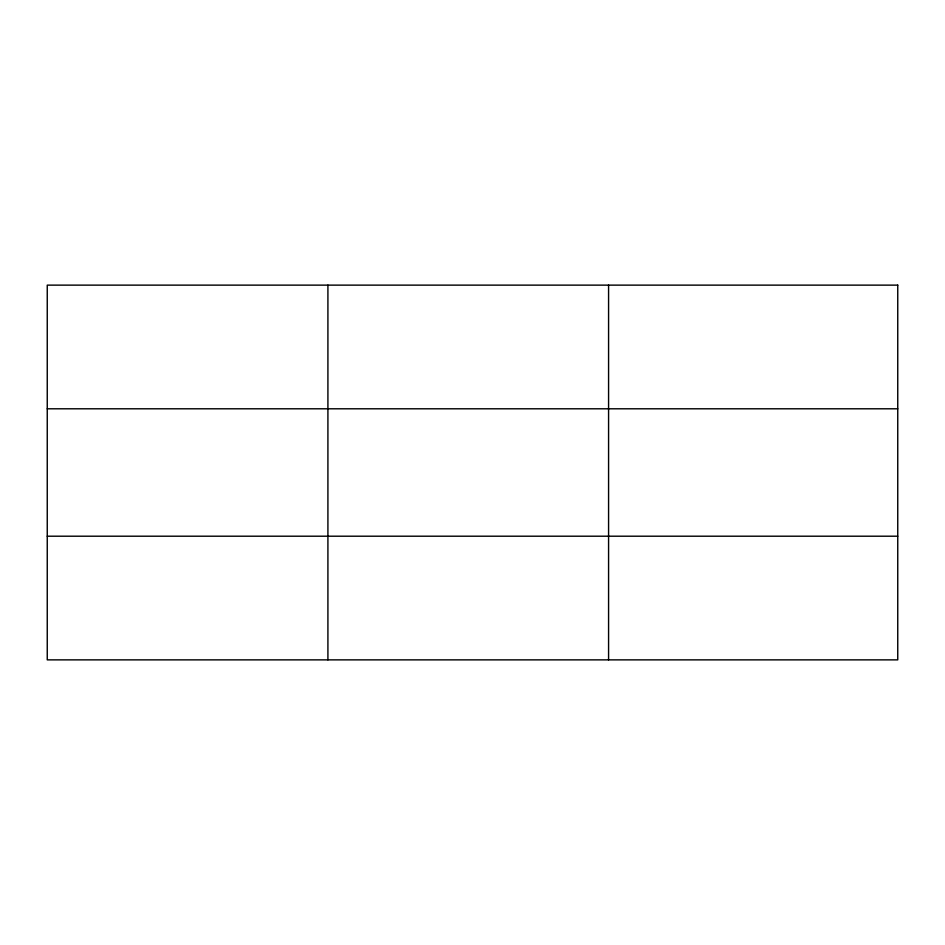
<?xml version="1.0" encoding="UTF-8"?>
<svg xmlns="http://www.w3.org/2000/svg" width="945" height="945" viewBox="0 0 945 945"><rect width="100%" height="100%" fill="white"/><g stroke="black" fill="none" stroke-linecap="round" stroke-linejoin="round"><path stroke-width="1.42" d="M327.915 659.87L327.915 285.13M608.58 659.87L608.58 285.13M47.25 408.795L897.75 408.795M47.25 536.205L897.75 536.205M897.75 285.13L897.75 659.87L47.25 659.87L47.25 285.13L897.75 285.13"/></g></svg>
